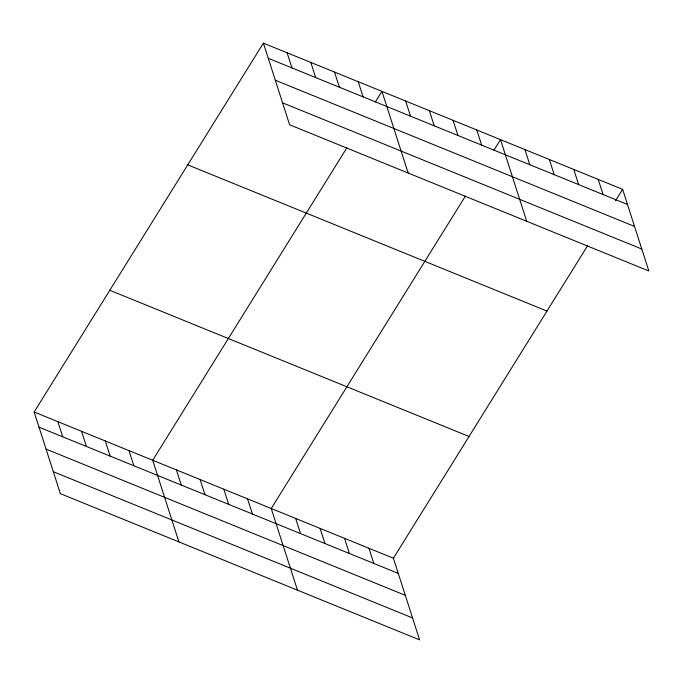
<?xml version="1.0" encoding="UTF-8"?>
<svg xmlns="http://www.w3.org/2000/svg" width="683" height="683" viewBox="0 0 683 683"><rect width="100%" height="100%" fill="white"/><g stroke="black" fill="none" stroke-linecap="round" stroke-linejoin="round"><path stroke-width="1.02" d="M587.551 245.795L393.391 558.224L419.601 639.877L60.369 493.664L34.15 412.011L263.399 43.123L622.631 189.336L648.85 270.989L289.609 124.776L263.399 43.123M346.862 147.827L152.702 460.265L178.912 541.918M375.368 101.955L381.942 91.368L408.161 173.021M465.405 196.081L271.245 508.511L297.464 590.163M493.911 150.209L500.494 139.622L526.713 221.275M615.511 200.802L622.631 189.336M268.257 58.268L627.498 204.482M275.309 80.218L634.541 226.432M282.566 102.826L641.807 249.039M187.748 164.859L546.981 311.072M109.801 290.275L469.042 436.497M34.15 412.011L393.391 558.224M39.016 427.157L398.249 573.379M46.06 449.107L405.301 595.32M53.317 471.714L412.558 617.936M598.206 179.39L603.072 194.544M573.78 169.452L578.638 184.598M549.354 159.506L554.212 174.652M524.92 149.568L529.786 164.714M476.785 129.975L481.643 145.12M453.077 120.319L457.934 135.473M429.368 110.672L434.226 125.817M405.651 101.024L410.517 116.17M358.234 81.721L363.1 96.866M334.525 72.074L339.391 87.219M310.816 62.418L315.683 77.572M287.108 52.77L291.965 67.916M368.957 548.287L373.823 563.432M344.531 538.341L349.397 553.486M320.105 528.403L324.963 543.548M295.679 518.457L300.537 533.602M247.536 498.863L252.403 514.009M223.828 489.216L228.694 504.361M200.119 479.56L204.985 494.714M176.41 469.913L181.268 485.058M128.985 450.609L133.851 465.763M105.276 440.962L110.142 456.107M81.567 431.315L86.434 446.46M57.859 421.667L62.725 436.813"/></g></svg>
